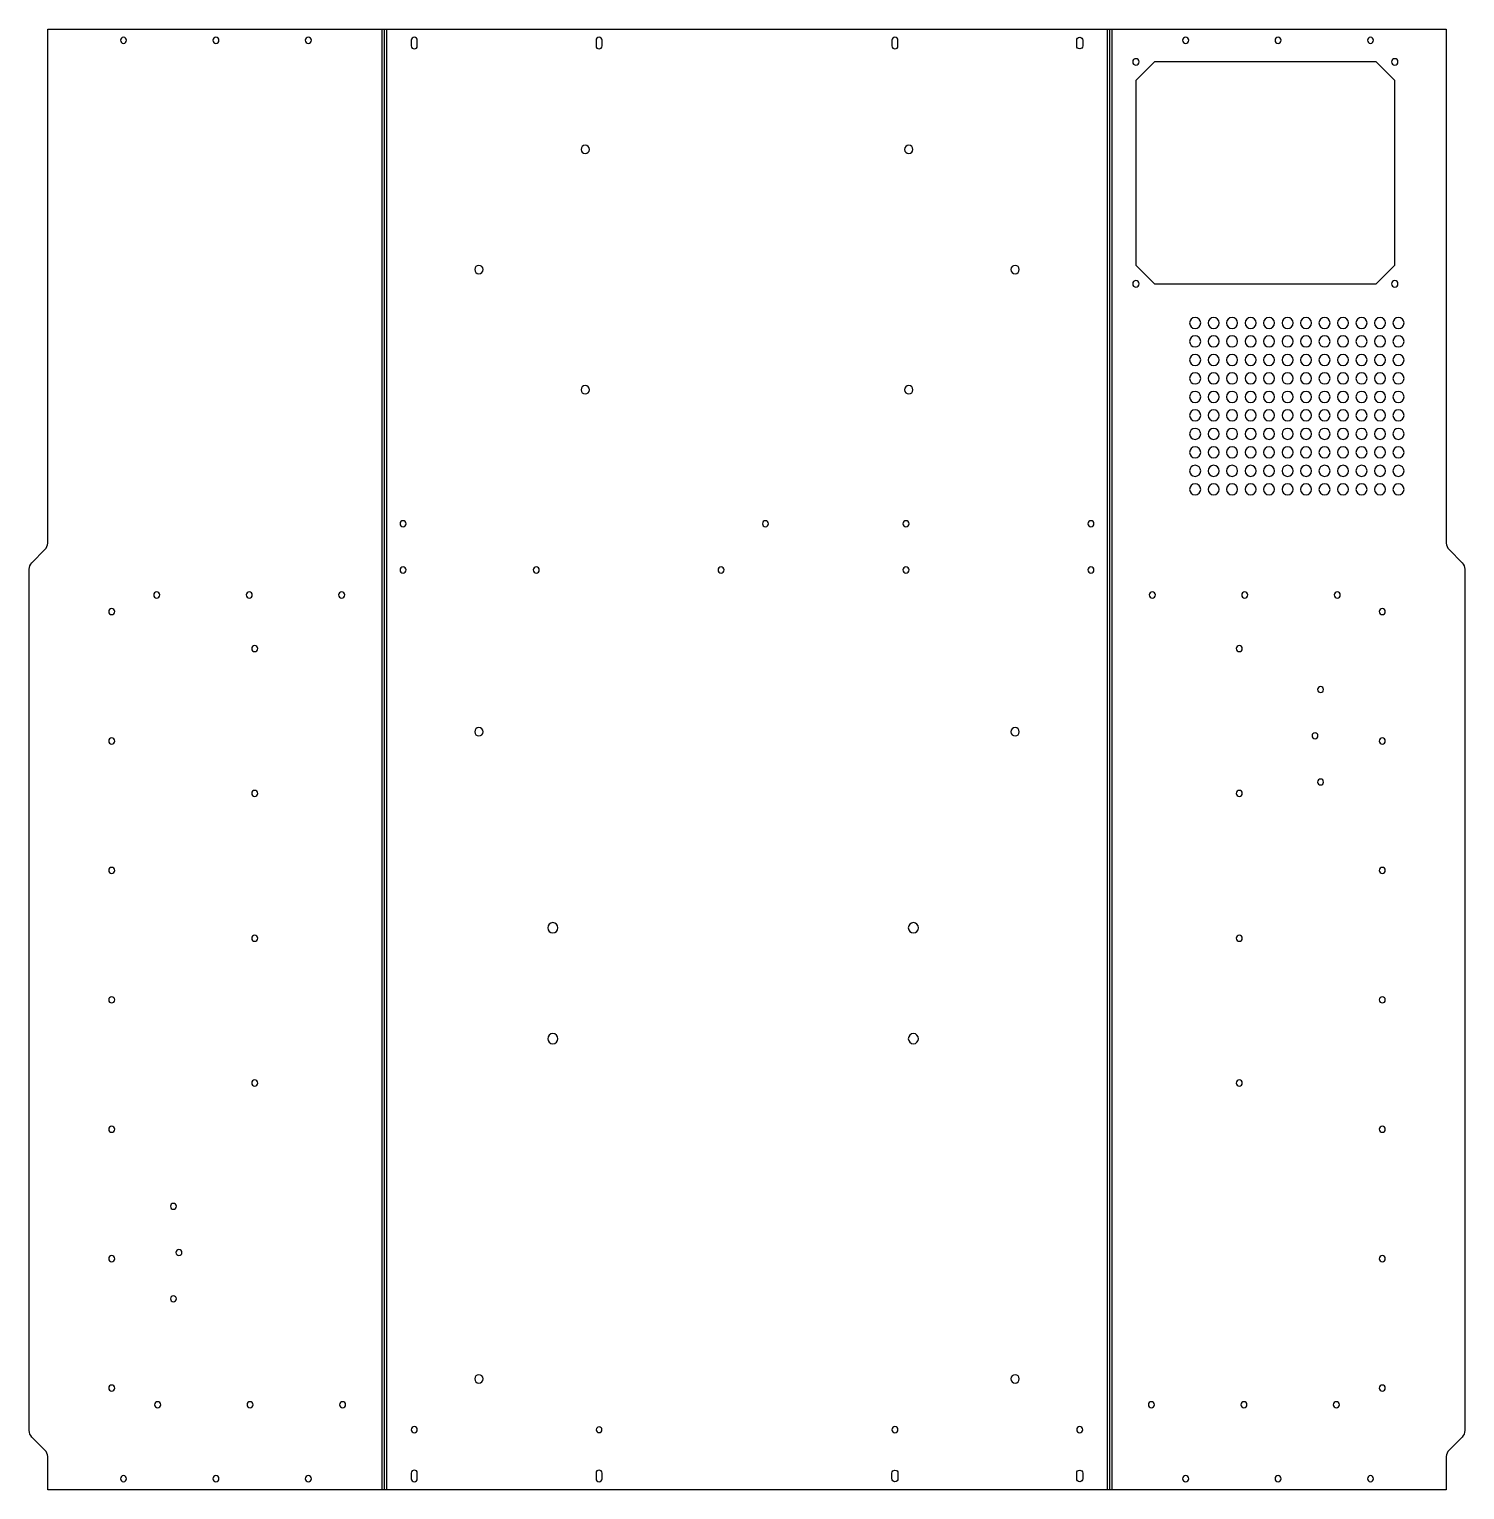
# Model space of a CAD drawing. Header units: millimetres. Extents: x -10 to 767, y 0 to 790.
import ezdxf

# ---------------------------------------------------------------- set-up
doc = ezdxf.new("R2010")
doc.units = ezdxf.units.MM

msp = doc.modelspace()

# ---------------------------------------------------------------- linework, layer by layer
at = {"layer": 'BEND'}
for p, q in [((182.13, 0), (182.13, 790)), ((574.39, 790), (574.39, 0))]:
    msp.add_line(p, q, dxfattribs=at)
at = {"layer": 'BEND_EXTENT'}
for p, q in [((181, 0), (181, 790)), ((183.26, 790), (183.26, 0)), ((573.26, 0), (573.26, 790)), ((575.52, 790), (575.52, 0))]:
    msp.add_line(p, q, dxfattribs=at)
at = {"layer": 'INTERIOR_PROFILES'}
for points in [[(199.91, 781), (199.91, 784, 1), (196.61, 784), (196.61, 781, 1)], [(299.91, 781), (299.91, 784, 1), (296.61, 784), (296.61, 781, 1)], [(456.61, 784), (456.61, 781, 1), (459.91, 781), (459.91, 784, 1)], [(559.91, 781, -1), (556.61, 781), (556.61, 784, -1), (559.91, 784)], [(196.61, 9), (196.61, 6, 1), (199.91, 6), (199.91, 9, 1)], [(299.91, 6), (299.91, 9, 1), (296.61, 9), (296.61, 6, 1)], [(456.61, 9, -1), (459.91, 9), (459.91, 6, -1), (456.61, 6)], [(556.61, 9, -1), (559.91, 9), (559.91, 6, -1), (556.61, 6)]]:
    msp.add_lwpolyline(points, format="xyb", close=True, dxfattribs=at)
msp.add_lwpolyline([(718.64, 772.31), (598.64, 772.31), (588.64, 762.31), (588.64, 662.31), (598.64, 652.31), (718.64, 652.31), (728.64, 662.31), (728.64, 762.31)], close=True, dxfattribs=at)
at = {"layer": 'INTERIOR_PROFILES', "extrusion": (0, 0, -1)}
for centre, radius in [((-41, 784), 1.65), ((-91, 784), 1.65), ((-141, 784), 1.65), ((-615.52, 784), 1.65), ((-665.52, 784), 1.65), ((-715.52, 784), 1.65), ((-588.64, 772.31), 1.75), ((-728.64, 772.31), 1.75), ((-290.76, 725), 2.25), ((-465.76, 725), 2.25), ((-233.26, 660), 2.25), ((-523.26, 660), 2.25), ((-588.64, 652.31), 1.75), ((-728.64, 652.31), 1.75), ((-620.66, 631.12), 3), ((-630.66, 631.12), 3), ((-640.66, 631.12), 3), ((-650.66, 631.12), 3), ((-660.66, 631.12), 3), ((-670.66, 631.12), 3), ((-680.66, 631.12), 3), ((-690.66, 631.12), 3), ((-700.66, 631.12), 3), ((-710.66, 631.12), 3), ((-720.66, 631.12), 3), ((-730.66, 631.12), 3), ((-620.66, 621.12), 3), ((-630.66, 621.12), 3), ((-640.66, 621.12), 3), ((-650.66, 621.12), 3), ((-660.66, 621.12), 3), ((-670.66, 621.12), 3), ((-680.66, 621.12), 3), ((-690.66, 621.12), 3), ((-700.66, 621.12), 3), ((-710.66, 621.12), 3), ((-720.66, 621.12), 3), ((-730.66, 621.12), 3), ((-620.66, 611.12), 3), ((-630.66, 611.12), 3), ((-640.66, 611.12), 3), ((-650.66, 611.12), 3), ((-660.66, 611.12), 3), ((-670.66, 611.12), 3), ((-680.66, 611.12), 3), ((-690.66, 611.12), 3), ((-700.66, 611.12), 3), ((-710.66, 611.12), 3), ((-720.66, 611.12), 3), ((-730.66, 611.12), 3), ((-620.66, 601.12), 3), ((-630.66, 601.12), 3), ((-640.66, 601.12), 3), ((-650.66, 601.12), 3), ((-660.66, 601.12), 3), ((-670.66, 601.12), 3), ((-680.66, 601.12), 3), ((-690.66, 601.12), 3), ((-700.66, 601.12), 3), ((-710.66, 601.12), 3), ((-720.66, 601.12), 3), ((-730.66, 601.12), 3), ((-290.76, 595), 2.25), ((-465.76, 595), 2.25), ((-620.66, 591.12), 3), ((-630.66, 591.12), 3), ((-640.66, 591.12), 3), ((-650.66, 591.12), 3), ((-660.66, 591.12), 3), ((-670.66, 591.12), 3), ((-680.66, 591.12), 3), ((-690.66, 591.12), 3), ((-700.66, 591.12), 3), ((-710.66, 591.12), 3), ((-720.66, 591.12), 3), ((-730.66, 591.12), 3), ((-620.66, 581.12), 3), ((-630.66, 581.12), 3), ((-640.66, 581.12), 3), ((-650.66, 581.12), 3), ((-660.66, 581.12), 3), ((-670.66, 581.12), 3), ((-680.66, 581.12), 3), ((-690.66, 581.12), 3), ((-700.66, 581.12), 3), ((-710.66, 581.12), 3), ((-720.66, 581.12), 3), ((-730.66, 581.12), 3), ((-620.66, 571.12), 3), ((-630.66, 571.12), 3), ((-640.66, 571.12), 3), ((-650.66, 571.12), 3), ((-660.66, 571.12), 3), ((-670.66, 571.12), 3), ((-680.66, 571.12), 3), ((-690.66, 571.12), 3), ((-700.66, 571.12), 3), ((-710.66, 571.12), 3), ((-720.66, 571.12), 3), ((-730.66, 571.12), 3), ((-620.66, 561.12), 3), ((-630.66, 561.12), 3), ((-640.66, 561.12), 3), ((-650.66, 561.12), 3), ((-660.66, 561.12), 3), ((-670.66, 561.12), 3), ((-680.66, 561.12), 3), ((-690.66, 561.12), 3), ((-700.66, 561.12), 3), ((-710.66, 561.12), 3), ((-720.66, 561.12), 3), ((-730.66, 561.12), 3), ((-620.66, 551.12), 3), ((-630.66, 551.12), 3), ((-640.66, 551.12), 3), ((-650.66, 551.12), 3), ((-660.66, 551.12), 3), ((-670.66, 551.12), 3), ((-680.66, 551.12), 3), ((-690.66, 551.12), 3), ((-700.66, 551.12), 3), ((-710.66, 551.12), 3), ((-720.66, 551.12), 3), ((-730.66, 551.12), 3), ((-620.66, 541.12), 3), ((-630.66, 541.12), 3), ((-640.66, 541.12), 3), ((-650.66, 541.12), 3), ((-660.66, 541.12), 3), ((-670.66, 541.12), 3), ((-680.66, 541.12), 3), ((-690.66, 541.12), 3), ((-700.66, 541.12), 3), ((-710.66, 541.12), 3), ((-720.66, 541.12), 3), ((-730.66, 541.12), 3), ((-192.26, 522.5), 1.65), ((-388.26, 522.5), 1.65), ((-464.26, 522.5), 1.65), ((-564.26, 522.5), 1.65), ((-192.26, 497.5), 1.65), ((-264.26, 497.5), 1.65), ((-364.26, 497.5), 1.65), ((-464.26, 497.5), 1.65), ((-564.26, 497.5), 1.65), ((-59, 484), 1.65), ((-109, 484), 1.65), ((-159, 484), 1.65), ((-597.52, 484), 1.65), ((-647.52, 484), 1.65), ((-697.52, 484), 1.65), ((-34.64, 475), 1.65), ((-721.88, 475), 1.65), ((-112, 455), 1.65), ((-644.52, 455), 1.65), ((-688.52, 432.81), 1.6), ((-233.26, 410), 2.25), ((-523.26, 410), 2.25), ((-34.64, 405), 1.65), ((-685.52, 407.81), 1.6), ((-721.88, 405), 1.65), ((-688.52, 382.81), 1.6), ((-112, 376.67), 1.65), ((-644.52, 376.67), 1.65), ((-34.64, 335), 1.65), ((-721.88, 335), 1.65), ((-273.26, 304), 2.75), ((-468.26, 304), 2.75), ((-112, 298.33), 1.65), ((-644.52, 298.33), 1.65), ((-34.64, 265), 1.65), ((-721.88, 265), 1.65), ((-273.26, 244), 2.75), ((-468.26, 244), 2.75), ((-112, 220), 1.65), ((-644.52, 220), 1.65), ((-34.64, 195), 1.65), ((-721.88, 195), 1.65), ((-68, 153.32), 1.6), ((-34.64, 125), 1.65), ((-71, 128.32), 1.6), ((-721.88, 125), 1.65), ((-68, 103.32), 1.6), ((-34.64, 55), 1.65), ((-233.26, 60), 2.25), ((-523.26, 60), 2.25), ((-721.88, 55), 1.65), ((-59.5, 46), 1.65), ((-109.5, 46), 1.65), ((-159.5, 46), 1.65), ((-597.02, 46), 1.65), ((-647.02, 46), 1.65), ((-697.02, 46), 1.65), ((-198.26, 32.5), 1.65), ((-298.26, 32.5), 1.55), ((-458.26, 32.5), 1.65), ((-558.26, 32.5), 1.65), ((-41, 6), 1.65), ((-91, 6), 1.65), ((-141, 6), 1.65), ((-615.52, 6), 1.65), ((-665.52, 6), 1.65), ((-715.52, 6), 1.65)]:
    msp.add_circle(centre, radius, dxfattribs=at)
at = {"layer": 'OUTER_PROFILES'}
msp.add_lwpolyline([(766.52, 497.93), (766.52, 32.07, -0.198912), (765.06, 28.54), (757.99, 21.46, 0.198912), (756.52, 17.93), (756.52, 0), (0, 0), (0, 17.93, 0.198912), (-1.46, 21.46), (-8.54, 28.54, -0.198912), (-10, 32.07), (-10, 497.93, -0.198912), (-8.54, 501.46), (-1.46, 508.54, 0.198912), (0, 512.07), (0, 790), (756.52, 790), (756.52, 512.07, 0.198912), (757.99, 508.54), (765.06, 501.46, -0.198912)], format="xyb", close=True, dxfattribs=at)

doc.saveas('drawing.dxf')
